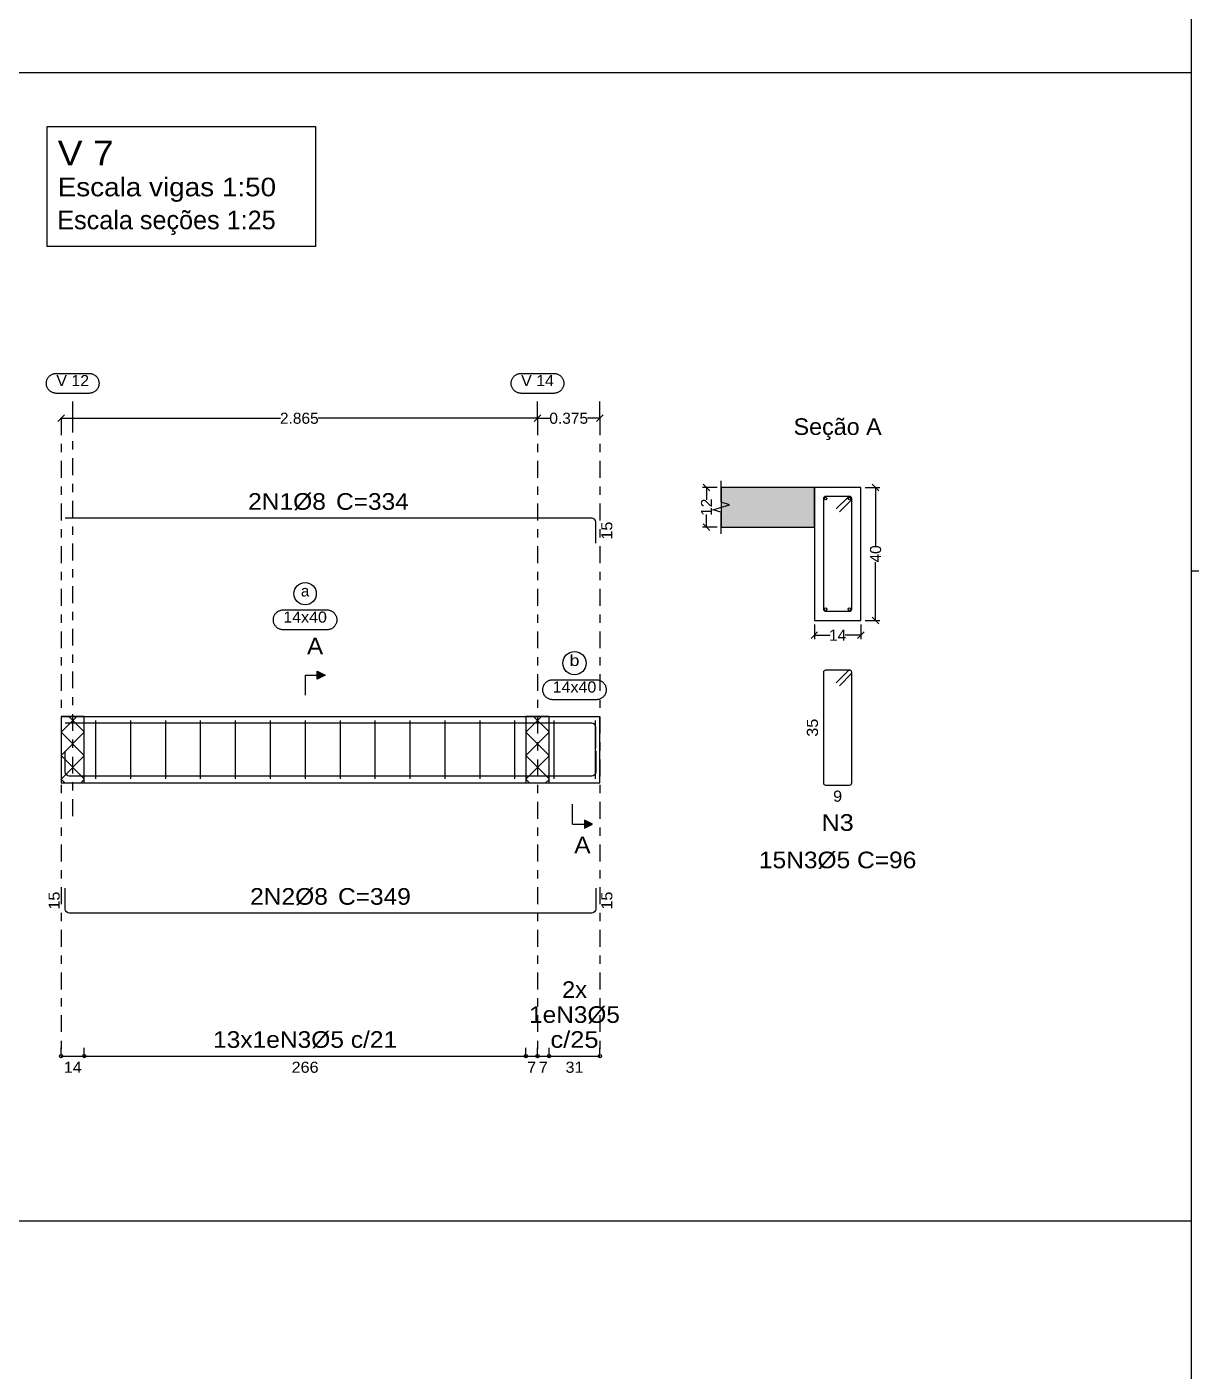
# Model space of a CAD drawing. Header units: centimetres. Extents: x 3194 to 3278, y -951 to -517.
# Drawn here: x 3245.92 to 3259.92, y -862.43 to -846.27 of the extents above; entities that cross this region are included whole.
import ezdxf
from ezdxf.enums import TextEntityAlignment as Align

# ---------------------------------------------------------------- set-up
doc = ezdxf.new("R2010")
doc.units = ezdxf.units.CM
doc.linetypes.add('CYPE_RAYAPUNTO', pattern=[0.4125, 0.2025, -0.105, 0, -0.105])
for name, color, linetype, lineweight in [('ARM_LONGITUDINAL_Ø8', 32, 'Continuous', 9), ('ARM_TRANSVERSAL_Ø5', 120, 'Continuous', 9), ('ELE_ARM_TRANS_TXT_EST', 7, 'Continuous', 9), ('ELE_CONT_NOS', 7, 'Continuous', 9), ('ELE_CONT_VIG_CONCRETO', 7, 'Continuous', 9), ('ELE_COT_COMPRIMENTO_PROJETADO', 8, 'Continuous', 0), ('ELE_COT_COT_ANCORAGENS', 8, 'Continuous', 0), ('ELE_COT_COT_EST', 8, 'Continuous', 0), ('ELE_COT_COT_LIN_APOIOS', 8, 'CYPE_RAYAPUNTO', 0), ('ELE_COT_TEXTOS_ESTRIBOS', 8, 'Continuous', 0), ('ELE_REF_COT_LIN_AUX_COTA', 8, 'CYPE_RAYAPUNTO', 9), ('ELE_REF_LINHAS_MARCAS_PLANTA', 8, 'Continuous', 9), ('ELE_REF_MARCAS_PLANTA', 8, 'Continuous', 9), ('ELE_REF_REF_ESCALA', 3, 'Continuous', 9), ('ELE_REF_REF_NOME', 8, 'Continuous', 9), ('ELE_REF_REF_REFERENCIA', 8, 'Continuous', 9), ('ELE_REF_TEXTO_REF_NOME', 8, 'Continuous', 9), ('ELE_REF_TEXTO_REF_REFERENCIA', 8, 'Continuous', 9), ('POR_ARM_LONG_ARM_TEXTOS', 7, 'Continuous', 9), ('POR_ARM_LONG_TXT_COMP', 7, 'Continuous', 9), ('SEC_CONT_LAJES_CORTE', 8, 'Continuous', 9), ('SEC_CONT_VIG_CONCRETO_CORTE', 7, 'Continuous', 9), ('SEC_COTAS_SEC_DIM_VIGA', 8, 'Continuous', 0), ('SEC_COTAS_TEXTOS_DETALHE_ESTRIBOS', 8, 'Continuous', 0), ('SEC_REF_TXT_NOMES', 2, 'Continuous', 9), ('SEC_REF_TXT_POSICOES_ARM_ESTRIBOS', 7, 'Continuous', 9)]:
    doc.layers.add(name, color=color, linetype=linetype, lineweight=lineweight)
doc.layers.add('COTA CYPE', color=31, linetype='Continuous')
doc.styles.add('CYPETXT', font='arial.ttf', dxfattribs={"height": 0.2})
doc.styles.add('CYPETXT_0.2', font='arial.ttf', dxfattribs={"height": 0.133333})
doc.dimstyles.new('cype_oblique', dxfattribs={"dimtxt": 0.18, "dimasz": 0.18, "dimexe": 0.05, "dimexo": 0.05, "dimgap": 0, "dimtad": 0, "dimdec": 4, "dimzin": 0, "dimdsep": 46, "dimtxsty": 'CYPETXT_0.2', "dimblk": 'OBLIQUE', "dimtsz": 0.04, "dimcen": 0.09, "dimadec": 0, "dimazin": 0, "dimtfac": 1, "dimtdec": 4, "dimtofl": 0, "dimtmove": 2, "dimatfit": 3, "dimfxl": 1, "dimtolj": 1, "dimtzin": 0, "dimarcsym": 0})

# ---------------------------------------------------------------- blocks, each defined once
blk = doc.blocks.new('*D1254')
at = {"layer": 'Defpoints', "color": 0, "transparency": 16777216}
for p in [(3255.388, -853.403), (3255.948, -853.403), (3255.948, -853.58)]:
    blk.add_point(p, dxfattribs=at)
at = {"layer": 'SEC_COTAS_SEC_DIM_VIGA', "color": 0, "lineweight": -2, "transparency": 16777216}
for p, q in [((3255.348, -853.62), (3255.428, -853.54)), ((3255.388, -853.453), (3255.388, -853.63)), ((3255.908, -853.62), (3255.988, -853.54)), ((3255.948, -853.453), (3255.948, -853.63)), ((3255.388, -853.58), (3255.579, -853.58)), ((3255.948, -853.58), (3255.757, -853.58))]:
    blk.add_line(p, q, dxfattribs=at)
at = {"layer": 'SEC_COTAS_SEC_DIM_VIGA', "color": 0, "transparency": 16777216, "insert": (3255.668, -853.58), "char_height": 0.1333, "attachment_point": 5, "style": 'CYPETXT_0.2'}
blk.add_mtext('\\A1;14', dxfattribs=at)
blk = doc.blocks.new('_OBLIQUE')
at = {"color": 0, "linetype": 'ByBlock'}
blk.add_line((-0.5, -0.5), (0.5, 0.5), dxfattribs=at)
blk = doc.blocks.new('*D1255')
at = {"layer": 'Defpoints', "color": 0, "transparency": 16777216}
for p in [(3254.091, -851.803), (3254.268, -851.803), (3254.268, -852.283)]:
    blk.add_point(p, dxfattribs=at)
at = {"layer": 'SEC_COTAS_SEC_DIM_VIGA', "color": 0, "lineweight": -2, "transparency": 16777216}
for p, q in [((3254.131, -851.843), (3254.051, -851.763)), ((3254.218, -851.803), (3254.041, -851.803)), ((3254.091, -851.803), (3254.091, -851.954)), ((3254.131, -852.323), (3254.051, -852.243)), ((3254.091, -852.283), (3254.091, -852.131)), ((3254.218, -852.283), (3254.041, -852.283))]:
    blk.add_line(p, q, dxfattribs=at)
at = {"layer": 'SEC_COTAS_SEC_DIM_VIGA', "color": 0, "transparency": 16777216, "insert": (3254.091, -852.043), "char_height": 0.1333, "attachment_point": 5, "rotation": 90, "style": 'CYPETXT_0.2'}
blk.add_mtext('\\A1;12', dxfattribs=at)
blk = doc.blocks.new('*D1256')
at = {"layer": 'Defpoints', "color": 0, "transparency": 16777216}
for p in [(3255.948, -851.803), (3256.125, -851.803), (3255.948, -853.403)]:
    blk.add_point(p, dxfattribs=at)
at = {"layer": 'SEC_COTAS_SEC_DIM_VIGA', "color": 0, "lineweight": -2, "transparency": 16777216}
for p, q in [((3256.165, -851.843), (3256.085, -851.763)), ((3255.998, -851.803), (3256.175, -851.803)), ((3256.125, -851.803), (3256.125, -852.505)), ((3256.125, -853.403), (3256.125, -852.701)), ((3255.998, -853.403), (3256.175, -853.403)), ((3256.165, -853.443), (3256.085, -853.363))]:
    blk.add_line(p, q, dxfattribs=at)
at = {"layer": 'SEC_COTAS_SEC_DIM_VIGA', "color": 0, "transparency": 16777216, "insert": (3256.125, -852.603), "char_height": 0.1333, "attachment_point": 5, "rotation": 90, "style": 'CYPETXT_0.2'}
blk.add_mtext('\\A1;40', dxfattribs=at)
blk = doc.blocks.new('*D1257')
at = {"layer": 'Defpoints', "color": 0, "transparency": 16777216}
for p in [(3246.329, -850.973), (3246.329, -850.973), (3252.059, -850.973)]:
    blk.add_point(p, dxfattribs=at)
at = {"layer": 'ELE_COT_COMPRIMENTO_PROJETADO', "color": 0, "lineweight": -2, "transparency": 16777216}
for p, q in [((3246.289, -851.013), (3246.369, -850.933)), ((3246.329, -850.973), (3248.967, -850.973)), ((3252.059, -850.973), (3249.42, -850.973)), ((3252.019, -851.013), (3252.099, -850.933))]:
    blk.add_line(p, q, dxfattribs=at)
at = {"layer": 'ELE_COT_COMPRIMENTO_PROJETADO', "color": 0, "transparency": 16777216, "insert": (3249.194, -850.973), "char_height": 0.1333, "attachment_point": 5, "style": 'CYPETXT_0.2'}
blk.add_mtext('\\A1;2.865', dxfattribs=at)
blk = doc.blocks.new('*D1258')
at = {"layer": 'Defpoints', "color": 0, "transparency": 16777216}
for p in [(3252.059, -850.973), (3252.059, -850.973), (3252.809, -850.973)]:
    blk.add_point(p, dxfattribs=at)
at = {"layer": 'ELE_COT_COMPRIMENTO_PROJETADO', "color": 0, "lineweight": -2, "transparency": 16777216}
for p, q in [((3252.019, -851.013), (3252.099, -850.933)), ((3252.059, -850.973), (3252.208, -850.973)), ((3252.809, -850.973), (3252.659, -850.973)), ((3252.769, -851.013), (3252.849, -850.933))]:
    blk.add_line(p, q, dxfattribs=at)
at = {"layer": 'ELE_COT_COMPRIMENTO_PROJETADO', "color": 0, "transparency": 16777216, "insert": (3252.434, -850.973), "char_height": 0.1333, "attachment_point": 5, "style": 'CYPETXT_0.2'}
blk.add_mtext('\\A1;0.375', dxfattribs=at)

msp = doc.modelspace()

# ---------------------------------------------------------------- hatches: boundary and pattern name
at = {"layer": 'ELE_REF_LINHAS_MARCAS_PLANTA'}
for points in [[(3249.40766, -854.10898), (3249.40766, -854.01298), (3249.50366, -854.06098)], [(3252.62266, -855.80298), (3252.62266, -855.89898), (3252.71866, -855.85098)]]:
    msp.add_hatch(color=256, dxfattribs=at).paths.add_polyline_path(points)
at = {"layer": 'SEC_CONT_LAJES_CORTE', "true_color": 0xdad7d3}
msp.add_hatch(color=254, dxfattribs=at).paths.add_polyline_path([(3254.26799, -852.28295), (3255.38799, -852.28295), (3255.38799, -851.80295), (3254.26799, -851.80295)])

# ---------------------------------------------------------------- linework, layer by layer
for p, q in [((3259.9194, -831.10749), (3259.9194, -888.50749)), ((3259.9194, -846.81879), (3196.8194, -846.81879)), ((3259.9194, -852.80803), (3277.4194, -852.80803)), ((3196.8194, -860.62006), (3259.9194, -860.62006))]:
    msp.add_line(p, q)
at = {"layer": 'ARM_LONGITUDINAL_Ø8'}
for points in [[(3252.75866, -852.47295), (3252.75866, -852.22095), (3252.75501, -852.20258), (3252.7446, -852.18701), (3252.72903, -852.17661), (3252.71066, -852.17295), (3246.37866, -852.17295)], [(3252.75866, -854.93798), (3252.75866, -854.68598), (3252.75501, -854.66761), (3252.7446, -854.65204), (3252.72903, -854.64164), (3252.71066, -854.63798), (3246.37866, -854.63798)], [(3252.75866, -854.97398), (3252.75866, -855.22598), (3252.75501, -855.24435), (3252.7446, -855.25992), (3252.72903, -855.27033), (3252.71066, -855.27398), (3246.42666, -855.27398), (3246.40829, -855.27033), (3246.39272, -855.25992), (3246.38231, -855.24435), (3246.37866, -855.22598), (3246.37866, -854.97398)], [(3252.75866, -856.62098), (3252.75866, -856.87298), (3252.75501, -856.89135), (3252.7446, -856.90692), (3252.72903, -856.91733), (3252.71066, -856.92098), (3246.42666, -856.92098), (3246.40829, -856.91733), (3246.39272, -856.90692), (3246.38231, -856.89135), (3246.37866, -856.87298), (3246.37866, -856.62098)]]:
    msp.add_lwpolyline(points, dxfattribs=at)
for centre in [(3255.52399, -851.93895), (3255.81199, -851.93895), (3255.52399, -853.26695), (3255.81199, -853.26695)]:
    msp.add_circle(centre, 0.016, dxfattribs=at)
at = {"layer": 'ARM_TRANSVERSAL_Ø5'}
for p, q in [((3246.74366, -854.60598), (3246.74366, -855.30598)), ((3247.16366, -854.60598), (3247.16366, -855.30598)), ((3247.58366, -854.60598), (3247.58366, -855.30598)), ((3248.00366, -854.60598), (3248.00366, -855.30598)), ((3248.42366, -854.60598), (3248.42366, -855.30598)), ((3248.84366, -854.60598), (3248.84366, -855.30598)), ((3249.26366, -854.60598), (3249.26366, -855.30598)), ((3249.68366, -854.60598), (3249.68366, -855.30598)), ((3250.10366, -854.60598), (3250.10366, -855.30598)), ((3250.52366, -854.60598), (3250.52366, -855.30598)), ((3250.94366, -854.60598), (3250.94366, -855.30598)), ((3251.36366, -854.60598), (3251.36366, -855.30598)), ((3251.78366, -854.60598), (3251.78366, -855.30598)), ((3252.25366, -854.60598), (3252.25366, -855.30598)), ((3252.75366, -854.60598), (3252.75366, -855.30598))]:
    msp.add_line(p, q, dxfattribs=at)
for points in [[(3255.68896, -852.09876), (3255.83038, -851.95734), (3255.83361, -851.9534), (3255.83601, -851.9489), (3255.83749, -851.94402), (3255.83799, -851.93895), (3255.83749, -851.93388), (3255.83601, -851.929), (3255.83361, -851.92451), (3255.83038, -851.92057), (3255.82644, -851.91733), (3255.82194, -851.91493), (3255.81706, -851.91345), (3255.81199, -851.91295), (3255.52399, -851.91295), (3255.51404, -851.91493), (3255.50561, -851.92057), (3255.49997, -851.929), (3255.49799, -851.93895), (3255.49799, -853.26695), (3255.49997, -853.2769), (3255.50561, -853.28534), (3255.51404, -853.29097), (3255.52399, -853.29295), (3255.81199, -853.29295), (3255.82194, -853.29097), (3255.83038, -853.28534), (3255.83601, -853.2769), (3255.83799, -853.26695), (3255.83799, -851.93895), (3255.83749, -851.93388), (3255.83601, -851.929), (3255.83361, -851.92451), (3255.83038, -851.92057), (3255.82644, -851.91733), (3255.82194, -851.91493), (3255.81706, -851.91345), (3255.81199, -851.91295), (3255.80692, -851.91345), (3255.80204, -851.91493), (3255.79755, -851.91733), (3255.79361, -851.92057), (3255.65219, -852.06199)], [(3255.68896, -854.18809), (3255.83038, -854.04667), (3255.83361, -854.04273), (3255.83601, -854.03823), (3255.83749, -854.03336), (3255.83799, -854.02828), (3255.83749, -854.02321), (3255.83601, -854.01833), (3255.83361, -854.01384), (3255.83038, -854.0099), (3255.82644, -854.00667), (3255.82194, -854.00426), (3255.81706, -854.00278), (3255.81199, -854.00228), (3255.52399, -854.00228), (3255.51404, -854.00426), (3255.50561, -854.0099), (3255.49997, -854.01833), (3255.49799, -854.02828), (3255.49799, -855.35628), (3255.49997, -855.36623), (3255.50561, -855.37467), (3255.51404, -855.38031), (3255.52399, -855.38228), (3255.81199, -855.38228), (3255.82194, -855.38031), (3255.83038, -855.37467), (3255.83601, -855.36623), (3255.83799, -855.35628), (3255.83799, -854.02828), (3255.83749, -854.02321), (3255.83601, -854.01833), (3255.83361, -854.01384), (3255.83038, -854.0099), (3255.82644, -854.00667), (3255.82194, -854.00426), (3255.81706, -854.00278), (3255.81199, -854.00228), (3255.80692, -854.00278), (3255.80204, -854.00426), (3255.79755, -854.00667), (3255.79361, -854.0099), (3255.65219, -854.15132)]]:
    msp.add_lwpolyline(points, dxfattribs=at)
at = {"layer": 'COTA CYPE'}
msp.add_lwpolyline([(3246.16293, -847.46559), (3249.38933, -847.46559), (3249.38933, -848.90907), (3246.16293, -848.90907)], close=True, dxfattribs=at)
at = {"layer": 'ELE_CONT_NOS'}
for p, q in [((3246.32866, -854.55598), (3246.32866, -855.35598)), ((3251.91866, -854.55598), (3251.91866, -854.55598)), ((3252.19866, -854.55598), (3252.19866, -854.55598)), ((3251.91866, -855.35598), (3251.91866, -855.35598)), ((3252.19866, -855.35598), (3252.19866, -855.35598))]:
    msp.add_line(p, q, dxfattribs=at)
at = {"layer": 'ELE_CONT_NOS', "lineweight": 0}
for p, q in [((3246.32866, -854.74522), (3246.5179, -854.55598)), ((3246.60866, -854.74237), (3246.42227, -854.55598)), ((3251.91866, -854.74522), (3252.1079, -854.55598)), ((3252.19866, -854.74237), (3252.01227, -854.55598)), ((3246.60866, -855.02522), (3246.32866, -854.74522)), ((3246.32866, -855.02806), (3246.60866, -854.74806)), ((3252.19866, -855.02522), (3251.91866, -854.74522)), ((3251.91866, -855.02806), (3252.19866, -854.74806)), ((3246.60866, -855.30806), (3246.32866, -855.02806)), ((3246.32866, -855.3109), (3246.60866, -855.0309)), ((3252.19866, -855.30806), (3251.91866, -855.02806)), ((3251.91866, -855.3109), (3252.19866, -855.0309)), ((3246.37374, -855.35598), (3246.32866, -855.3109)), ((3246.56642, -855.35598), (3246.60866, -855.31375)), ((3251.96374, -855.35598), (3251.91866, -855.3109)), ((3252.15642, -855.35598), (3252.19866, -855.31375))]:
    msp.add_line(p, q, dxfattribs=at)
at = {"layer": 'ELE_CONT_NOS'}
for points in [[(3246.32866, -854.55598), (3246.60866, -854.55598)], [(3251.91866, -854.55598), (3252.19866, -854.55598)], [(3246.32866, -855.35598), (3246.60866, -855.35598)], [(3251.91866, -855.35598), (3252.19866, -855.35598)]]:
    msp.add_lwpolyline(points, dxfattribs=at)
at = {"layer": 'ELE_CONT_NOS', "lineweight": 0}
for points in [[(3246.32866, -854.55598), (3246.32866, -855.35598), (3246.60866, -855.35598), (3246.60866, -854.55598), (3246.32866, -854.55598)], [(3251.91866, -854.55598), (3251.91866, -855.35598), (3252.19866, -855.35598), (3252.19866, -854.55598), (3251.91866, -854.55598)]]:
    msp.add_lwpolyline(points, close=True, dxfattribs=at)
at = {"layer": 'ELE_CONT_VIG_CONCRETO'}
for p, q in [((3246.60866, -854.55598), (3251.91866, -854.55598)), ((3252.19866, -854.55598), (3252.80866, -854.55598)), ((3246.60866, -855.35598), (3251.91866, -855.35598))]:
    msp.add_line(p, q, dxfattribs=at)
msp.add_lwpolyline([(3252.19866, -855.35598), (3252.80866, -855.35598), (3252.80866, -854.55598)], dxfattribs=at)
at = {"layer": 'ELE_COT_COT_EST'}
for p, q in [((3246.32866, -858.64098), (3246.32866, -858.54098)), ((3246.60866, -858.64098), (3246.60866, -858.54098)), ((3251.91866, -858.64098), (3251.91866, -858.54098)), ((3252.05866, -858.64098), (3252.05866, -858.54098)), ((3252.19866, -858.64098), (3252.19866, -858.54098))]:
    msp.add_line(p, q, dxfattribs=at)
for points in [[(3246.32866, -858.64098), (3246.60866, -858.64098), (3246.60866, -858.54098)], [(3246.60866, -858.64098), (3251.91866, -858.64098), (3251.91866, -858.54098)], [(3251.91866, -858.64098), (3252.05866, -858.64098), (3252.05866, -858.54098)], [(3252.05866, -858.64098), (3252.19866, -858.64098), (3252.19866, -858.54098)], [(3252.19866, -858.64098), (3252.80866, -858.64098), (3252.80866, -858.54098)]]:
    msp.add_lwpolyline(points, dxfattribs=at)
for centre in [(3246.32866, -858.64098), (3246.60866, -858.64098), (3246.60866, -858.64098), (3251.91866, -858.64098), (3251.91866, -858.64098), (3252.05866, -858.64098), (3252.05866, -858.64098), (3252.19866, -858.64098), (3252.19866, -858.64098), (3252.80866, -858.64098)]:
    msp.add_circle(centre, 0.02, dxfattribs=at)
at = {"layer": 'ELE_COT_COT_LIN_APOIOS'}
for p, q in [((3246.32866, -850.97295), (3246.32866, -858.64098)), ((3252.05866, -850.97295), (3252.05866, -858.64098)), ((3252.80866, -850.97295), (3252.80866, -858.64098))]:
    msp.add_line(p, q, dxfattribs=at)
at = {"layer": 'ELE_REF_COT_LIN_AUX_COTA'}
for p, q in [((3246.46866, -850.97295), (3246.46866, -850.67295)), ((3252.05866, -850.97295), (3252.05866, -850.67295)), ((3252.80866, -850.97295), (3252.80866, -850.67295)), ((3246.46866, -855.75598), (3246.46866, -850.97295))]:
    msp.add_line(p, q, dxfattribs=at)
at = {"layer": 'ELE_REF_LINHAS_MARCAS_PLANTA'}
for p, q in [((3249.26366, -854.06098), (3249.26366, -854.30098)), ((3249.26366, -854.06098), (3249.40766, -854.06098)), ((3252.47866, -855.85098), (3252.47866, -855.61098)), ((3252.47866, -855.85098), (3252.62266, -855.85098))]:
    msp.add_line(p, q, dxfattribs=at)
for points in [[(3249.40766, -854.10898), (3249.40766, -854.01298), (3249.50366, -854.06098)], [(3252.62266, -855.80298), (3252.62266, -855.89898), (3252.71866, -855.85098)]]:
    msp.add_lwpolyline(points, close=True, dxfattribs=at)
at = {"layer": 'ELE_REF_REF_NOME'}
for points in [[(3249.52566, -853.27598), (3249.53367, -853.27625), (3249.54165, -853.27705), (3249.54956, -853.27839), (3249.55736, -853.28025), (3249.56502, -853.28262), (3249.57251, -853.2855), (3249.57978, -853.28888), (3249.58681, -853.29273), (3249.59357, -853.29705), (3249.60003, -853.30181), (3249.60615, -853.30698), (3249.61192, -853.31256), (3249.6173, -853.31851), (3249.62227, -853.3248), (3249.62681, -853.33141), (3249.63089, -853.33831), (3249.63451, -853.34547), (3249.63764, -853.35285), (3249.64027, -853.36043), (3249.64239, -853.36816), (3249.64399, -853.37602), (3249.64506, -853.38397), (3249.64559, -853.39197), (3249.64559, -853.39999), (3249.64506, -853.40799), (3249.64399, -853.41594), (3249.64239, -853.4238), (3249.64027, -853.43154), (3249.63764, -853.43911), (3249.63451, -853.44649), (3249.63089, -853.45365), (3249.62681, -853.46055), (3249.62227, -853.46716), (3249.6173, -853.47346), (3249.61192, -853.47941), (3249.60615, -853.48498), (3249.60003, -853.49016), (3249.59357, -853.49492), (3249.58681, -853.49923), (3249.57978, -853.50308), (3249.57251, -853.50646), (3249.56502, -853.50934), (3249.55736, -853.51172), (3249.54956, -853.51358), (3249.54165, -853.51491), (3249.53367, -853.51571), (3249.52566, -853.51598), (3249.00166, -853.51598), (3248.99364, -853.51571), (3248.98566, -853.51491), (3248.97776, -853.51358), (3248.96996, -853.51172), (3248.9623, -853.50934), (3248.95481, -853.50646), (3248.94754, -853.50308), (3248.94051, -853.49923), (3248.93375, -853.49492), (3248.92729, -853.49016), (3248.92117, -853.48498), (3248.9154, -853.47941), (3248.91002, -853.47346), (3248.90505, -853.46716), (3248.90051, -853.46055), (3248.89643, -853.45365), (3248.89281, -853.44649), (3248.88968, -853.43911), (3248.88705, -853.43154), (3248.88493, -853.4238), (3248.88333, -853.41594), (3248.88226, -853.40799), (3248.88173, -853.39999), (3248.88173, -853.39197), (3248.88226, -853.38397), (3248.88333, -853.37602), (3248.88493, -853.36816), (3248.88705, -853.36043), (3248.88968, -853.35285), (3248.89281, -853.34547), (3248.89643, -853.33831), (3248.90051, -853.33141), (3248.90505, -853.3248), (3248.91002, -853.31851), (3248.9154, -853.31256), (3248.92117, -853.30698), (3248.92729, -853.30181), (3248.93375, -853.29705), (3248.94051, -853.29273), (3248.94754, -853.28888), (3248.95481, -853.2855), (3248.9623, -853.28262), (3248.96996, -853.28025), (3248.97776, -853.27839), (3248.98566, -853.27705), (3248.99364, -853.27625), (3249.00166, -853.27598), (3249.52566, -853.27598)], [(3252.76566, -854.11598), (3252.77367, -854.11625), (3252.78165, -854.11705), (3252.78956, -854.11839), (3252.79736, -854.12025), (3252.80502, -854.12262), (3252.81251, -854.1255), (3252.81978, -854.12888), (3252.82681, -854.13273), (3252.83357, -854.13705), (3252.84003, -854.14181), (3252.84615, -854.14698), (3252.85192, -854.15256), (3252.8573, -854.15851), (3252.86227, -854.1648), (3252.86681, -854.17141), (3252.87089, -854.17831), (3252.87451, -854.18547), (3252.87764, -854.19285), (3252.88027, -854.20043), (3252.88239, -854.20816), (3252.88399, -854.21602), (3252.88506, -854.22397), (3252.88559, -854.23197), (3252.88559, -854.23999), (3252.88506, -854.24799), (3252.88399, -854.25594), (3252.88239, -854.2638), (3252.88027, -854.27154), (3252.87764, -854.27911), (3252.87451, -854.28649), (3252.87089, -854.29365), (3252.86681, -854.30055), (3252.86227, -854.30716), (3252.8573, -854.31346), (3252.85192, -854.31941), (3252.84615, -854.32498), (3252.84003, -854.33016), (3252.83357, -854.33492), (3252.82681, -854.33923), (3252.81978, -854.34308), (3252.81251, -854.34646), (3252.80502, -854.34934), (3252.79736, -854.35172), (3252.78956, -854.35358), (3252.78165, -854.35491), (3252.77367, -854.35571), (3252.76566, -854.35598), (3252.24166, -854.35598), (3252.23364, -854.35571), (3252.22566, -854.35491), (3252.21776, -854.35358), (3252.20996, -854.35172), (3252.2023, -854.34934), (3252.19481, -854.34646), (3252.18754, -854.34308), (3252.18051, -854.33923), (3252.17375, -854.33492), (3252.16729, -854.33016), (3252.16117, -854.32498), (3252.1554, -854.31941), (3252.15002, -854.31346), (3252.14505, -854.30716), (3252.14051, -854.30055), (3252.13643, -854.29365), (3252.13281, -854.28649), (3252.12968, -854.27911), (3252.12705, -854.27154), (3252.12493, -854.2638), (3252.12333, -854.25594), (3252.12226, -854.24799), (3252.12173, -854.23999), (3252.12173, -854.23197), (3252.12226, -854.22397), (3252.12333, -854.21602), (3252.12493, -854.20816), (3252.12705, -854.20043), (3252.12968, -854.19285), (3252.13281, -854.18547), (3252.13643, -854.17831), (3252.14051, -854.17141), (3252.14505, -854.1648), (3252.15002, -854.15851), (3252.1554, -854.15256), (3252.16117, -854.14698), (3252.16729, -854.14181), (3252.17375, -854.13705), (3252.18051, -854.13273), (3252.18754, -854.12888), (3252.19481, -854.1255), (3252.2023, -854.12262), (3252.20996, -854.12025), (3252.21776, -854.11839), (3252.22566, -854.11705), (3252.23364, -854.11625), (3252.24166, -854.11598), (3252.76566, -854.11598)]]:
    msp.add_lwpolyline(points, close=True, dxfattribs=at)
for centre, radius in [((3249.26366, -853.08128), 0.13471), ((3252.50366, -853.91665), 0.13933)]:
    msp.add_circle(centre, radius, dxfattribs=at)
at = {"layer": 'ELE_REF_REF_REFERENCIA'}
for points in [[(3246.66566, -850.43295), (3246.67367, -850.43322), (3246.68165, -850.43402), (3246.68956, -850.43536), (3246.69736, -850.43722), (3246.70502, -850.43959), (3246.71251, -850.44247), (3246.71978, -850.44585), (3246.72681, -850.4497), (3246.73357, -850.45402), (3246.74003, -850.45878), (3246.74615, -850.46395), (3246.75192, -850.46953), (3246.7573, -850.47548), (3246.76227, -850.48177), (3246.76681, -850.48838), (3246.77089, -850.49528), (3246.77451, -850.50244), (3246.77764, -850.50982), (3246.78027, -850.5174), (3246.78239, -850.52513), (3246.78399, -850.53299), (3246.78506, -850.54094), (3246.78559, -850.54894), (3246.78559, -850.55696), (3246.78506, -850.56496), (3246.78399, -850.57291), (3246.78239, -850.58077), (3246.78027, -850.5885), (3246.77764, -850.59608), (3246.77451, -850.60346), (3246.77089, -850.61062), (3246.76681, -850.61752), (3246.76227, -850.62413), (3246.7573, -850.63043), (3246.75192, -850.63637), (3246.74615, -850.64195), (3246.74003, -850.64713), (3246.73357, -850.65188), (3246.72681, -850.6562), (3246.71978, -850.66005), (3246.71251, -850.66343), (3246.70502, -850.66631), (3246.69736, -850.66869), (3246.68956, -850.67055), (3246.68165, -850.67188), (3246.67367, -850.67268), (3246.66566, -850.67295), (3246.27166, -850.67295), (3246.26364, -850.67268), (3246.25566, -850.67188), (3246.24776, -850.67055), (3246.23996, -850.66869), (3246.2323, -850.66631), (3246.22481, -850.66343), (3246.21754, -850.66005), (3246.21051, -850.6562), (3246.20375, -850.65188), (3246.19729, -850.64713), (3246.19117, -850.64195), (3246.1854, -850.63637), (3246.18002, -850.63043), (3246.17505, -850.62413), (3246.17051, -850.61752), (3246.16643, -850.61062), (3246.16281, -850.60346), (3246.15968, -850.59608), (3246.15705, -850.5885), (3246.15493, -850.58077), (3246.15333, -850.57291), (3246.15226, -850.56496), (3246.15173, -850.55696), (3246.15173, -850.54894), (3246.15226, -850.54094), (3246.15333, -850.53299), (3246.15493, -850.52513), (3246.15705, -850.5174), (3246.15968, -850.50982), (3246.16281, -850.50244), (3246.16643, -850.49528), (3246.17051, -850.48838), (3246.17505, -850.48177), (3246.18002, -850.47548), (3246.1854, -850.46953), (3246.19117, -850.46395), (3246.19729, -850.45878), (3246.20375, -850.45402), (3246.21051, -850.4497), (3246.21754, -850.44585), (3246.22481, -850.44247), (3246.2323, -850.43959), (3246.23996, -850.43722), (3246.24776, -850.43536), (3246.25566, -850.43402), (3246.26364, -850.43322), (3246.27166, -850.43295), (3246.66566, -850.43295)], [(3252.25566, -850.43295), (3252.26367, -850.43322), (3252.27165, -850.43402), (3252.27956, -850.43536), (3252.28736, -850.43722), (3252.29502, -850.43959), (3252.30251, -850.44247), (3252.30978, -850.44585), (3252.31681, -850.4497), (3252.32357, -850.45402), (3252.33003, -850.45878), (3252.33615, -850.46395), (3252.34192, -850.46953), (3252.3473, -850.47548), (3252.35227, -850.48177), (3252.35681, -850.48838), (3252.36089, -850.49528), (3252.36451, -850.50244), (3252.36764, -850.50982), (3252.37027, -850.5174), (3252.37239, -850.52513), (3252.37399, -850.53299), (3252.37506, -850.54094), (3252.37559, -850.54894), (3252.37559, -850.55696), (3252.37506, -850.56496), (3252.37399, -850.57291), (3252.37239, -850.58077), (3252.37027, -850.5885), (3252.36764, -850.59608), (3252.36451, -850.60346), (3252.36089, -850.61062), (3252.35681, -850.61752), (3252.35227, -850.62413), (3252.3473, -850.63043), (3252.34192, -850.63637), (3252.33615, -850.64195), (3252.33003, -850.64713), (3252.32357, -850.65188), (3252.31681, -850.6562), (3252.30978, -850.66005), (3252.30251, -850.66343), (3252.29502, -850.66631), (3252.28736, -850.66869), (3252.27956, -850.67055), (3252.27165, -850.67188), (3252.26367, -850.67268), (3252.25566, -850.67295), (3251.86166, -850.67295), (3251.85364, -850.67268), (3251.84566, -850.67188), (3251.83776, -850.67055), (3251.82996, -850.66869), (3251.8223, -850.66631), (3251.81481, -850.66343), (3251.80754, -850.66005), (3251.80051, -850.6562), (3251.79375, -850.65188), (3251.78729, -850.64713), (3251.78117, -850.64195), (3251.7754, -850.63637), (3251.77002, -850.63043), (3251.76505, -850.62413), (3251.76051, -850.61752), (3251.75643, -850.61062), (3251.75281, -850.60346), (3251.74968, -850.59608), (3251.74705, -850.5885), (3251.74493, -850.58077), (3251.74333, -850.57291), (3251.74226, -850.56496), (3251.74173, -850.55696), (3251.74173, -850.54894), (3251.74226, -850.54094), (3251.74333, -850.53299), (3251.74493, -850.52513), (3251.74705, -850.5174), (3251.74968, -850.50982), (3251.75281, -850.50244), (3251.75643, -850.49528), (3251.76051, -850.48838), (3251.76505, -850.48177), (3251.77002, -850.47548), (3251.7754, -850.46953), (3251.78117, -850.46395), (3251.78729, -850.45878), (3251.79375, -850.45402), (3251.80051, -850.4497), (3251.80754, -850.44585), (3251.81481, -850.44247), (3251.8223, -850.43959), (3251.82996, -850.43722), (3251.83776, -850.43536), (3251.84566, -850.43402), (3251.85364, -850.43322), (3251.86166, -850.43295), (3252.25566, -850.43295)]]:
    msp.add_lwpolyline(points, close=True, dxfattribs=at)
at = {"layer": 'SEC_CONT_LAJES_CORTE'}
for points in [[(3254.26799, -852.36295), (3254.26799, -852.10295), (3254.16799, -852.07295), (3254.36799, -852.01295), (3254.26799, -851.98295), (3254.26799, -851.72295)], [(3254.26799, -852.28295), (3255.38799, -852.28295), (3255.38799, -851.80295), (3254.26799, -851.80295)]]:
    msp.add_lwpolyline(points, dxfattribs=at)
at = {"layer": 'SEC_CONT_LAJES_CORTE', "color": 254, "true_color": 0xdad7d3}
msp.add_lwpolyline([(3254.26799, -852.28295), (3255.38799, -852.28295), (3255.38799, -851.80295), (3254.26799, -851.80295)], close=True, dxfattribs=at)
at = {"layer": 'SEC_CONT_VIG_CONCRETO_CORTE'}
msp.add_lwpolyline([(3255.94799, -851.80295), (3255.38799, -851.80295), (3255.38799, -853.40295), (3255.94799, -853.40295), (3255.94799, -851.80295)], close=True, dxfattribs=at)

# ---------------------------------------------------------------- texts
at = {"layer": 'COTA CYPE', "style": 'CYPETXT', "width": 1.080185}
msp.add_text('V 7', height=0.297399, dxfattribs=at).set_placement((3246.28833, -847.93236), (3246.96194, -847.93236), align=Align.FIT)
at = {"layer": 'ELE_ARM_TRANS_TXT_EST', "style": 'CYPETXT'}
for s, width, p, p2 in [('2x', 1.016644, (3252.35366, -857.94098), (3252.65366, -857.94098)), ('1eN3%%c5', 1.049339, (3251.95766, -858.24098), (3253.04966, -858.24098)), ('13x1eN3%%c5 c/21', 1.055863, (3248.15666, -858.54098), (3250.37066, -858.54098)), ('c/25', 1.096376, (3252.21416, -858.54098), (3252.79316, -858.54098))]:
    msp.add_text(s, height=0.2, dxfattribs=dict(at, width=width)).set_placement(p, p2, align=Align.FIT)
at = {"layer": 'ELE_COT_COT_ANCORAGENS', "style": 'CYPETXT', "width": 1.042546}
for p, p2 in [((3252.95866, -852.43095), (3252.95866, -852.21495)), ((3246.31199, -856.87898), (3246.31199, -856.66298)), ((3252.95866, -856.87898), (3252.95866, -856.66298))]:
    msp.add_text('15', height=0.133333, rotation=90, dxfattribs=at).set_placement(p, p2, align=Align.FIT)
at = {"layer": 'ELE_COT_TEXTOS_ESTRIBOS', "style": 'CYPETXT', "width": 1.042546}
for s, height, p, p2 in [('14', 0.133333, (3246.36066, -858.84098), (3246.57666, -858.84098)), ('266', 0.133333, (3249.10166, -858.84098), (3249.42566, -858.84098)), ('7', 0.13333, (3251.93466, -858.84098), (3252.04266, -858.84098)), ('7', 0.13333, (3252.07466, -858.84098), (3252.18266, -858.84098)), ('31', 0.133333, (3252.39566, -858.84098), (3252.61166, -858.84098))]:
    msp.add_text(s, height=height, dxfattribs=at).set_placement(p, p2, align=Align.FIT)
at = {"layer": 'ELE_REF_MARCAS_PLANTA', "style": 'CYPETXT', "width": 1.044083}
for p, p2 in [((3249.28616, -853.81098), (3249.48116, -853.81098)), ((3252.50116, -856.20098), (3252.69616, -856.20098))]:
    msp.add_text('A', height=0.2, dxfattribs=at).set_placement(p, p2, align=Align.FIT)
at = {"layer": 'ELE_REF_REF_ESCALA', "style": 'CYPETXT'}
for s, width, p, p2 in [('Escala vigas 1:50', 1.075389, (3246.28833, -848.30411), (3248.91474, -848.30411)), ('Escala seções 1:25', 0.971968, (3246.28346, -848.70023), (3248.90987, -848.70023))]:
    msp.add_text(s, height=0.2230494, dxfattribs=dict(at, width=width)).set_placement(p, p2, align=Align.FIT)
at = {"layer": 'ELE_REF_TEXTO_REF_NOME', "style": 'CYPETXT'}
for s, height, width, p, p2 in [('a', 0.13333, 0.984627, (3249.21266, -853.11461), (3249.31466, -853.11461)), ('14x40', 0.133333, 1.032505, (3249.00166, -853.42932), (3249.52566, -853.42932)), ('b', 0.13333, 1.139078, (3252.44466, -853.94999), (3252.56266, -853.94999)), ('14x40', 0.133333, 1.032505, (3252.24166, -854.26932), (3252.76566, -854.26932))]:
    msp.add_text(s, height=height, dxfattribs=dict(at, width=width)).set_placement(p, p2, align=Align.FIT)
at = {"layer": 'ELE_REF_TEXTO_REF_REFERENCIA', "style": 'CYPETXT', "width": 1.028253}
for s, p, p2 in [('V 12', (3246.27166, -850.58628), (3246.66566, -850.58628)), ('V 14', (3251.86166, -850.58628), (3252.25566, -850.58628))]:
    msp.add_text(s, height=0.133333, dxfattribs=at).set_placement(p, p2, align=Align.FIT)
at = {"layer": 'POR_ARM_LONG_ARM_TEXTOS', "style": 'CYPETXT', "width": 1.057309}
for s, p, p2 in [('2N1%%c8', (3248.57816, -852.07295), (3249.51416, -852.07295)), ('2N2%%c8', (3248.60216, -856.82098), (3249.53816, -856.82098))]:
    msp.add_text(s, height=0.2, dxfattribs=at).set_placement(p, p2, align=Align.FIT)
at = {"layer": 'POR_ARM_LONG_TXT_COMP', "style": 'CYPETXT', "width": 1.053117}
for s, p, p2 in [(' C=334', (3249.55416, -852.07295), (3250.51116, -852.07295)), (' C=349', (3249.57816, -856.82098), (3250.53516, -856.82098))]:
    msp.add_text(s, height=0.2, dxfattribs=at).set_placement(p, p2, align=Align.FIT)
at = {"layer": 'SEC_COTAS_TEXTOS_DETALHE_ESTRIBOS', "style": 'CYPETXT', "width": 1.042546}
msp.add_text('35', height=0.133333, rotation=90, dxfattribs=at).set_placement((3255.43133, -854.80028), (3255.43133, -854.58428), align=Align.FIT)
msp.add_text('9', height=0.13333, dxfattribs=at).set_placement((3255.61399, -855.58228), (3255.72199, -855.58228), align=Align.FIT)
at = {"layer": 'SEC_REF_TXT_NOMES', "style": 'CYPETXT', "width": 1.002256}
msp.add_text('Seção A', height=0.2, dxfattribs=at).set_placement((3255.13849, -851.17295), (3256.19749, -851.17295), align=Align.FIT)
at = {"layer": 'SEC_REF_TXT_POSICOES_ARM_ESTRIBOS', "style": 'CYPETXT'}
for s, width, p, p2 in [('N3', 1.083541, (3255.47449, -855.93228), (3255.86149, -855.93228)), ('15N3%%c5 C=96', 1.055186, (3254.72149, -856.38228), (3256.61449, -856.38228))]:
    msp.add_text(s, height=0.2, dxfattribs=dict(at, width=width)).set_placement(p, p2, align=Align.FIT)

# ---------------------------------------------------------------- dimensions: what is measured, and where the dimension line sits
at = {"layer": 'ELE_COT_COMPRIMENTO_PROJETADO'}
for p1, p2, text, picture, middle in [((3252.05866, -850.97295), (3246.32866, -850.97295), '2.865', '*D1257', (3249.19366, -850.97295)), ((3252.80866, -850.97295), (3252.05866, -850.97295), '0.375', '*D1258', (3252.43366, -850.97295))]:
    dim = msp.add_aligned_dim(p1=p1, p2=p2, distance=0, text=text, dimstyle='cype_oblique', override={"dimexe": 0, "dimexo": 0}, dxfattribs=at)
    dim.commit()
    dim.dimension.update_dxf_attribs({"geometry": picture, "text_midpoint": middle})
at = {"layer": 'SEC_COTAS_SEC_DIM_VIGA'}
for p1, p2, distance, text, picture, middle in [((3254.26799, -852.28295), (3254.26799, -851.80295), 0.17733, '12', '*D1255', (3254.09066, -852.04295)), ((3255.94799, -853.40295), (3255.94799, -851.80295), -0.17733, '40', '*D1256', (3256.12533, -852.60295)), ((3255.38799, -853.40295), (3255.94799, -853.40295), -0.17733, '14', '*D1254', (3255.66799, -853.58028))]:
    dim = msp.add_aligned_dim(p1=p1, p2=p2, distance=distance, text=text, dimstyle='cype_oblique', dxfattribs=at)
    dim.commit()
    dim.dimension.update_dxf_attribs({"geometry": picture, "text_midpoint": middle})

doc.saveas('drawing.dxf')
